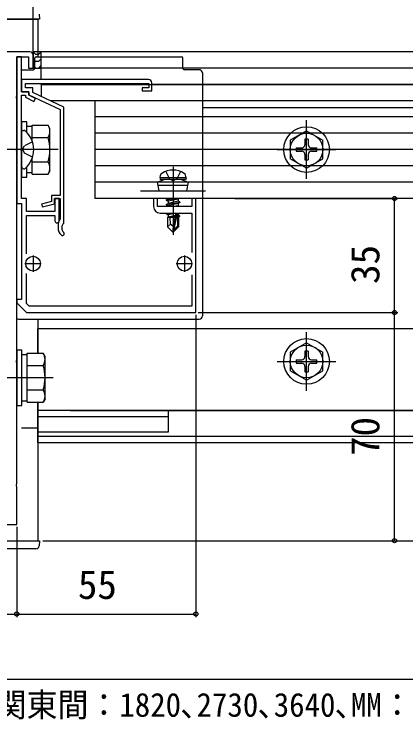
# Model space of a CAD drawing. Units: millimetres, scale not verified. Extents: x -525 to 525, y -783 to 779.
# Drawn here: x -257.8 to -137.5, y 72.2 to 288.8 of the extents above; entities that cross this region are included whole.
import ezdxf
from ezdxf.enums import TextEntityAlignment as Align

# ---------------------------------------------------------------- set-up
doc = ezdxf.new("R2010")
doc.units = ezdxf.units.MM
doc.header["$LTSCALE"] = 4
for name, color, linetype in [('0-2_YKK_11', 7, 'Continuous'), ('0-3_YKK_12', 2, 'Continuous'), ('0-4_YKK_13', 4, 'Continuous'), ('0-5_YKK_D', 6, 'Continuous')]:
    doc.layers.add(name, color=color, linetype=linetype)
doc.styles.add('ＭＳ ゴシック', font='')
doc.styles.get('ＭＳ ゴシック').set_extended_font_data('MS Gothic')

msp = doc.modelspace()

# ---------------------------------------------------------------- linework, layer by layer
at = {"layer": '0-2_YKK_11'}
for p, q in [((-244.3, 224.003), (-244.3, 223.203)), ((-252, 214.703), (-252, 209.703)), ((-205.5, 214.703), (-205.5, 209.703)), ((-254.5, 212.203), (-249.5, 212.203)), ((-208, 212.203), (-203, 212.203))]:
    msp.add_line(p, q, dxfattribs=at)
for points in [[(-253, 277.203), (-286.542, 277.203), (-286.725, 277.083), (-287.275, 277.083), (-287.458, 277.203), (-307.542, 277.203), (-307.725, 277.083), (-308.275, 277.083), (-308.458, 277.203), (-316.542, 277.203), (-316.725, 277.083), (-317.275, 277.083), (-317.458, 277.203), (-325, 277.203), (-325, 274.203), (-324.7, 273.903)], [(-283.5, 132.203), (-257, 132.203), (-257, 143.745), (-257.12, 143.928), (-257.12, 144.478), (-257, 144.661), (-257, 181.745), (-257.12, 181.928), (-257.12, 182.478), (-257, 182.661), (-257, 246.745), (-257.12, 246.928), (-257.12, 247.478), (-257, 247.661), (-257, 262.745), (-257.12, 262.928), (-257.12, 263.478), (-257, 263.661), (-257, 275.703), (-253.4, 275.703), (-253.4, 272.203), (-252, 272.203), (-252, 276.203)], [(-244, 225.353), (-244, 232.203), (-245.3, 232.203), (-245.3, 228.203), (-254, 228.203), (-254, 232.203), (-255.5, 232.203), (-255.5, 246.745), (-255.62, 246.928), (-255.62, 247.478), (-255.5, 247.661), (-255.5, 263.903), (-254.3, 263.903), (-254.3, 263.296), (-251.731, 261.959), (-251.269, 262.846), (-253.3, 263.903), (-253.3, 264.903), (-255.5, 264.903), (-255.5, 275.703), (-257, 275.703), (-257, 230.703), (-255.5, 230.703), (-255.5, 201.203), (-257, 201.203), (-257, 200.203), (-254, 197.203), (-202, 197.203), (-202, 232.203), (-203.2, 232.203), (-203.2, 229.703), (-213.8, 229.703), (-213.8, 232.203), (-215, 232.203), (-215, 229.703)], [(-216.5, 268.703), (-255.5, 268.703), (-255.5, 264.903), (-253.3, 264.903), (-253.3, 264.003), (-243.7, 259.503), (-243.7, 233.103), (-246.3, 233.103), (-246.3, 231.296), (-249.365, 230.488), (-249.135, 229.618), (-245.4, 230.603), (-245.4, 232.203), (-243.7, 232.203), (-243.7, 225.9), (-243.755, 225.728)], [(-242.595, 224.593), (-242.5, 224.812), (-242.5, 260.266), (-252.1, 264.766), (-252.1, 266.103), (-254.3, 266.103), (-254.3, 267.503), (-216.4, 267.503), (-216.4, 266.103), (-218.5, 266.103), (-218.5, 265.203), (-215.5, 265.203), (-215.5, 267.703)], [(-213, 227.703), (-203.2, 227.703), (-203.2, 215.601)], [(-254, 215.262), (-254, 227.003), (-245.3, 227.003), (-245.3, 225.353)], [(-203.2, 208.804), (-203.2, 199.203), (-253.172, 199.203), (-254, 200.031), (-254, 209.143)]]:
    msp.add_lwpolyline(points, dxfattribs=at)
for centre, radius, start, end in [((-253, 276.203), 1, 0.00001, 89.99999), ((-216.5, 267.703), 1, 0.00001, 89.99999), ((-213, 229.703), 2, 180.00001, 269.99999), ((-244.65, 225.353), 0.65, 180.00001, 269.99999), ((-244.65, 225.353), 0.65, 270.00001, 359.99999), ((-241.3, 224.003), 3, 144.90318, 180), ((-241.3, 223.203), 3, 180.00001, 227.02713), ((-241.3, 223.203), 1.9, 132.9859, 227.02712), ((-242.97, 221.41), 0.55, 227.02712, 330.00001), ((-242.97, 221.41), 0.55, 329.99997, 47.0271)]:
    msp.add_arc(centre, radius, start, end, dxfattribs=at)
at = {"layer": '0-3_YKK_12'}
for p, q in [((-325.5, 287.203), (-250.5, 287.203)), ((-250.5, 287.203), (-250.5, 275.703)), ((164.286, 277.203), (-249.5, 277.203)), ((-249.5, 268.703), (-249.5, 277.203)), ((163.98, 272.203), (-249.5, 272.203)), ((-249.5, 267.203), (-249.5, 267.503)), ((-216.4, 267.203), (-249.5, 267.203)), ((163.674, 267.203), (-215.5, 267.203)), ((124.5, 260.003), (-200, 260.003)), ((124.5, 237.203), (-200, 237.203)), ((-250.5, 195.203), (-250.5, 184.708)), ((-50.5, 192.203), (-250.5, 192.203)), ((-250.5, 184.708), (-250.5, 192.203)), ((-250.5, 169.697), (-250.5, 127.203)), ((174.5, 167.203), (-250.5, 167.203)), ((-210.5, 165.203), (-250.5, 165.203)), ((-250.5, 161.703), (-255.5, 161.703)), ((174.5, 159.203), (-250.5, 159.203)), ((-258, 127.203), (-250.5, 127.203))]:
    msp.add_line(p, q, dxfattribs=at)
for points in [[(174.5, 157.203), (-250.5, 157.203), (-250.5, 169.697)], [(-210.5, 167.203), (-210.5, 160.503), (-250.5, 160.503)]]:
    msp.add_lwpolyline(points, dxfattribs=at)
at = {"layer": '0-4_YKK_13'}
for p, q in [((-250.998, 287.203), (-325.002, 287.203)), ((-251.5, 272.203), (-251.5, 275.203)), ((-206, 272.203), (-206, 275.203)), ((-255.5, 271.703), (-252, 271.703)), ((-201, 271.703), (-205.5, 271.703)), ((-249.5, 267.203), (163.674, 267.203)), ((-249.5, 267.203), (-249.5, 263.547)), ((167, 262.203), (-246.633, 262.203)), ((-233, 262.203), (-233, 232.203)), ((157, 262.203), (-233, 262.203)), ((157, 257.203), (-233, 257.203)), ((-168, 238.203), (-168, 256.203)), ((-252.3, 254.253), (-253.9, 254.253)), ((-252.3, 254.708), (-247.381, 254.708)), ((-252.3, 249.932), (-252.3, 254.708)), ((-246.8, 253.703), (-247.381, 254.708)), ((-246.8, 240.703), (-246.8, 253.703)), ((-255.5, 252.454), (-255.5, 252.558)), ((-255.5, 241.952), (-255.5, 252.454)), ((-254.955, 253.103), (-254.757, 253.103)), ((-252.3, 249.932), (-252.3, 251.203)), ((157, 252.203), (-233, 252.203)), ((-168, 252.953), (-173, 250.066)), ((-168, 252.953), (-163, 250.066)), ((-252.174, 249.575), (-254.635, 248.348)), ((-252.3, 250.956), (-247.381, 250.956)), ((-173, 250.066), (-173, 244.34)), ((-168.5, 250.353), (-168.5, 248.703)), ((-167.5, 250.353), (-168.5, 250.353)), ((-167.5, 250.353), (-167.5, 248.703)), ((-163, 244.34), (-163, 250.066)), ((-250.996, 247.203), (-272.413, 247.203)), ((-244.3, 247.203), (-270.8, 247.203)), ((-255.244, 247.203), (-254.635, 248.348)), ((-255.244, 247.203), (-254.635, 246.058)), ((157, 247.203), (-233, 247.203)), ((-177, 247.203), (-159, 247.203)), ((-171.15, 247.703), (-169.5, 247.703)), ((-171.15, 247.703), (-171.15, 246.703)), ((-166.5, 247.703), (-164.85, 247.703)), ((-164.85, 246.703), (-164.85, 247.703)), ((-252.174, 244.831), (-254.635, 246.058)), ((-171.15, 246.703), (-169.5, 246.703)), ((-168.5, 245.703), (-168.5, 244.053)), ((-167.5, 245.703), (-167.5, 244.053)), ((-166.5, 246.703), (-164.85, 246.703)), ((-252.3, 243.203), (-252.3, 244.473)), ((-252.3, 239.697), (-252.3, 244.473)), ((-252.3, 243.45), (-247.381, 243.45)), ((-168, 241.453), (-173, 244.34)), ((-168.5, 244.053), (-167.5, 244.053)), ((-168, 241.453), (-163, 244.34)), ((-254.955, 241.303), (-254.757, 241.303)), ((-246.8, 240.703), (-247.381, 239.697)), ((157, 242.203), (-233, 242.203)), ((-209, 241.903), (-209, 221.003)), ((-253.9, 240.153), (-252.3, 240.153)), ((-252.3, 239.697), (-247.381, 239.697)), ((-213, 238.503), (-212.859, 239.305)), ((-205, 238.503), (-213, 238.503)), ((-213, 238.503), (-212.912, 238.003)), ((-205, 238.503), (-205.142, 239.305)), ((-205, 238.503), (-205.088, 238.003)), ((157, 237.203), (-233, 237.203)), ((-211.5, 238.003), (-213.75, 237.184)), ((-204.25, 237.184), (-213.75, 237.184)), ((-213.222, 234.503), (-213.75, 237.184)), ((-204.446, 236.191), (-213.554, 236.191)), ((-205.088, 238.003), (-212.912, 238.003)), ((-206.5, 238.003), (-211.5, 238.003)), ((-206.5, 238.003), (-204.25, 237.184)), ((-204.778, 234.503), (-204.25, 237.184)), ((-219, 234.503), (-199, 234.503)), ((-213.222, 234.503), (-204.778, 234.503)), ((157, 232.203), (-233, 232.203)), ((-207.8, 232.203), (-211.1, 231.653)), ((-211.1, 231.753), (-208.4, 232.203)), ((-211.1, 231.753), (-210.55, 232.07)), ((-211.1, 231.753), (-211.1, 231.653)), ((-209.963, 232.203), (-210.55, 232.07)), ((-210.55, 232.203), (-210.55, 232.07)), ((-207.45, 232.035), (-207.45, 231.37)), ((-211.1, 231.653), (-210.55, 231.335)), ((-211.1, 230.353), (-206.9, 231.053)), ((-206.9, 230.953), (-211.1, 230.253)), ((-211.1, 230.353), (-210.55, 230.67)), ((-211.1, 230.353), (-211.1, 230.253)), ((-211.1, 230.253), (-210.55, 229.935)), ((-207.45, 231.37), (-210.55, 230.67)), ((-210.55, 231.335), (-210.55, 230.67)), ((-210.55, 229.935), (-210.55, 229.703)), ((-206.9, 231.053), (-207.45, 231.37)), ((-207.45, 230.635), (-207.45, 229.97)), ((-206.9, 231.053), (-206.9, 230.953)), ((-209.6, 227.703), (-211.1, 227.453)), ((-211.1, 227.553), (-210.2, 227.703)), ((-211.1, 227.553), (-210.84, 227.703)), ((-211.1, 227.553), (-211.1, 227.453)), ((-211.1, 227.453), (-210.55, 227.135)), ((-208.16, 227.675), (-210.55, 227.135)), ((-208.154, 227.703), (-209, 223.624)), ((-207.756, 227.703), (-208.85, 222.427)), ((-207.6, 227.703), (-207.6, 223.677)), ((-207.45, 227.703), (-207.45, 227.17)), ((-210.7, 226.403), (-210.55, 226.47)), ((-210.7, 226.403), (-210.7, 223.553)), ((-208.424, 226.403), (-210.7, 226.403)), ((-210.55, 227.135), (-210.55, 226.47)), ((-208.305, 226.977), (-210.55, 226.47)), ((-208.365, 226.686), (-210.083, 226.403)), ((-208.42, 226.419), (-208.504, 226.403)), ((-207.45, 227.17), (-207.603, 227.136)), ((-207, 226.911), (-207.6, 226.812)), ((-207, 226.695), (-207.6, 226.578)), ((-207.3, 226.403), (-207.6, 226.403)), ((-207, 226.911), (-207.45, 227.17)), ((-207, 226.695), (-207.3, 226.522)), ((-207.3, 226.522), (-207.3, 223.553)), ((-207, 226.911), (-207, 226.695)), ((-209.743, 224.356), (-210.7, 223.553)), ((-209.15, 222.003), (-210.7, 223.553)), ((-209, 223.624), (-209.15, 222.003)), ((-209, 223.624), (-209, 222.003)), ((-207.6, 223.677), (-208.85, 222.427)), ((-208.85, 222.003), (-207.3, 223.553)), ((-207.6, 223.677), (-207.3, 223.553)), ((-209.15, 222.003), (-208.85, 222.003)), ((-208.85, 222.427), (-208.85, 222.003)), ((-256.5, 195.203), (-201, 195.203)), ((-168, 173.203), (-168, 191.203)), ((-168, 187.953), (-173, 185.066)), ((-168, 187.953), (-163, 185.066)), ((-253.8, 184.253), (-255.4, 184.253)), ((-253.8, 184.708), (-248.881, 184.708)), ((-253.8, 169.697), (-253.8, 184.708)), ((-248.3, 183.703), (-248.881, 184.708)), ((-173, 185.066), (-173, 179.34)), ((-168.5, 185.353), (-168.5, 183.703)), ((-167.5, 185.353), (-168.5, 185.353)), ((-167.5, 185.353), (-167.5, 183.703)), ((-163, 179.34), (-163, 185.066)), ((-248.3, 170.703), (-248.3, 183.703)), ((-177, 182.203), (-159, 182.203)), ((-171.15, 182.703), (-169.5, 182.703)), ((-171.15, 182.703), (-171.15, 181.703)), ((-166.5, 182.703), (-164.85, 182.703)), ((-164.85, 181.703), (-164.85, 182.703)), ((-253.8, 173.203), (-253.8, 181.203)), ((-253.8, 180.956), (-248.881, 180.956)), ((-171.15, 181.703), (-169.5, 181.703)), ((-168.5, 180.703), (-168.5, 179.053)), ((-167.5, 180.703), (-167.5, 179.053)), ((-166.5, 181.703), (-164.85, 181.703)), ((-168, 176.453), (-173, 179.34)), ((-168.5, 179.053), (-167.5, 179.053)), ((-168, 176.453), (-163, 179.34)), ((-245.8, 177.203), (-272.3, 177.203)), ((-253.8, 173.45), (-248.881, 173.45)), ((-255.4, 170.153), (-253.8, 170.153)), ((-253.8, 169.697), (-248.881, 169.697)), ((-248.3, 170.703), (-248.881, 169.697)), ((-325.002, 127.203), (-250.998, 127.203)), ((-250.998, 127.203), (-250, 127.203)), ((-250, 127.203), (-250.095, 125.642)), ((-251.094, 124.703), (-324.906, 124.703))]:
    msp.add_line(p, q, dxfattribs=at)
for points in [[(-250.095, 288.764), (-250, 287.203), (-250.998, 287.203)], [(-252, 277.203), (-251.25, 276.453), (-250.25, 276.453), (-249.5, 277.203)], [(-252, 275.078), (-251.25, 274.328), (-250.25, 274.328), (-249.5, 275.078)], [(-251, 275.703), (-250, 275.703), (-206.5, 275.703)], [(-252, 272.953), (-251.25, 272.203), (-250.25, 272.203), (-249.5, 272.953)], [(-200, 270.703), (-200, 232.203), (-200, 196.203)], [(-255.5, 255.703), (-255.5, 238.703), (-253.9, 238.703), (-253.9, 241.918)], [(-253.9, 252.488), (-253.9, 255.703), (-255.5, 255.703)], [(-255.5, 241.848), (-255.5, 241.952), (-255.5, 242.303)], [(-211.258, 240.498), (-210.145, 238.266), (-209, 237.657)], [(-206.742, 240.498), (-207.855, 238.266), (-209, 237.657)], [(-207.16, 232.203), (-207.45, 232.035), (-210.55, 231.335)], [(-206.9, 230.953), (-207.45, 230.635), (-210.55, 229.935)], [(-206.987, 229.703), (-207.45, 229.97), (-208.635, 229.703)], [(-209, 223.624), (-209.743, 224.356), (-209.9, 226.403)]]:
    msp.add_lwpolyline(points, dxfattribs=at)
for points in [[(-249.5, 277.203), (-252, 277.203), (-252, 272.203), (-249.5, 272.203)], [(-257, 185.703), (-257, 168.703), (-255.4, 168.703), (-255.4, 185.703)]]:
    msp.add_lwpolyline(points, close=True, dxfattribs=at)
for centre, radius in [((-168, 247.203), 7), ((-168, 247.203), 5), ((-252, 212.203), 2.25), ((-205.5, 212.203), 2.25), ((-168, 182.203), 7), ((-168, 182.203), 5)]:
    msp.add_circle(centre, radius, dxfattribs=at)
for centre, radius, start, end in [((-251, 275.203), 0.5, 90, 180), ((-206.5, 275.203), 0.5, 0, 90), ((-252, 272.203), 0.5, 270, 0), ((-205.5, 272.203), 0.5, 180, 270), ((-201, 270.703), 1, 0, 90), ((-250.123, 252.832), 3.323, 325.61575, 34.38425), ((-254.955, 252.558), 0.545, 90, 180), ((-254.757, 252.553), 0.55, 48.43917, 90), ((-259.5, 247.203), 7.7, 311.56083, 48.43917), ((-259.219, 247.203), 12.419, 342.41205, 17.58795), ((-169.5, 248.703), 1, 270, 0), ((-166.5, 248.703), 1, 180, 270), ((-169.5, 245.703), 1, 0, 90), ((-166.5, 245.703), 1, 90, 180), ((-250.123, 241.574), 3.323, 325.61575, 34.38425), ((-254.955, 241.848), 0.545, 180, 270), ((-254.757, 241.853), 0.55, 270, 311.56083), ((-209, 234.403), 6.5, 57.94412, 122.05588), ((-211.972, 239.149), 0.9, 122.05588, 170), ((-206.028, 239.149), 0.9, 10, 57.94412), ((-256.5, 196.203), 1, 240, 270), ((-201, 196.203), 1, 270, 0), ((-251.623, 182.832), 3.323, 325.61575, 34.38425), ((-169.5, 183.703), 1, 270, 0), ((-166.5, 183.703), 1, 180, 270), ((-260.719, 177.203), 12.419, 342.41205, 17.58795), ((-169.5, 180.703), 1, 0, 90), ((-166.5, 180.703), 1, 90, 180), ((-251.623, 171.574), 3.323, 325.61575, 34.38425), ((-251.094, 125.703), 1, 270, 356.5)]:
    msp.add_arc(centre, radius, start, end, dxfattribs=at)
at = {"layer": '0-5_YKK_D'}
for p, q in [((-252, 277.203), (-252, 330.703)), ((-252, 277.203), (-252, 310.703)), ((-190, 232.203), (-140, 232.203)), ((-141, 197.203), (-141, 232.203)), ((-201.3, 197.203), (-140, 197.203)), ((-141, 127.203), (-141, 197.203)), ((-202, 196.503), (-202, 103.703)), ((-240.5, 167.203), (35.5, 167.203)), ((-257, 131.503), (-257, 103.703)), ((-257, 131.503), (-257, 103.703)), ((-249, 127.203), (35.5, 127.203)), ((-249, 127.203), (-140, 127.203)), ((-288, 104.703), (-257, 104.703)), ((-257, 104.703), (-202, 104.703)), ((-277.5, 84.703), (201.5, 84.703))]:
    msp.add_line(p, q, dxfattribs=at)
for centre in [(-141, 232.203), (-141, 197.203), (-141, 197.203), (-141, 127.203), (-257, 104.703), (-257, 104.703), (-202, 104.703)]:
    msp.add_circle(centre, 0.637, dxfattribs=at)

# ---------------------------------------------------------------- texts
at = {"layer": '0-5_YKK_D', "style": 'ＭＳ ゴシック'}
for s, p in [('35', (-143, 205.976)), ('70', (-143, 153.203))]:
    msp.add_text(s, height=8.798, rotation=90, dxfattribs=at).set_placement(p, align=Align.BOTTOM_LEFT)
msp.add_text('55', height=8.798, dxfattribs=at).set_placement((-238.227, 106.703), align=Align.BOTTOM_LEFT)
at = {"layer": '0-5_YKK_D', "style": 'ＭＳ ゴシック', "width": 0.95}
msp.add_text('（関東間：1820､2730､3640､MM：2000､3000､4000､九州・四国間：1910､2865､3820）', height=7.331, dxfattribs=at).set_placement((-272.99, 70.998), align=Align.BOTTOM_LEFT)

doc.saveas('drawing.dxf')
